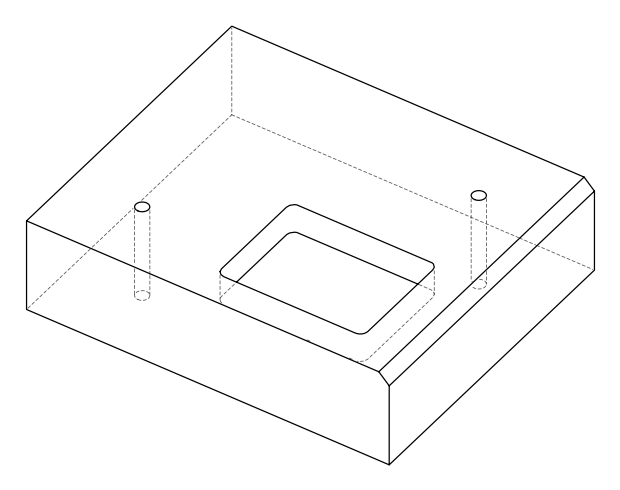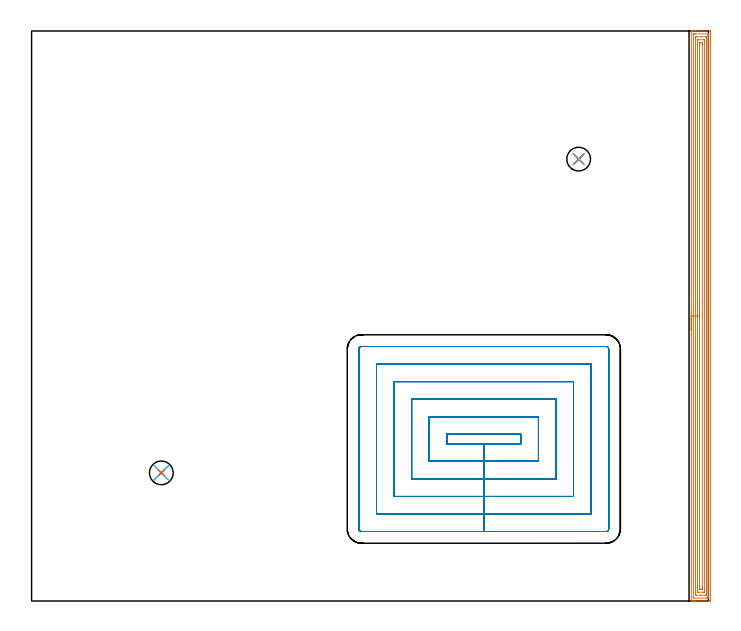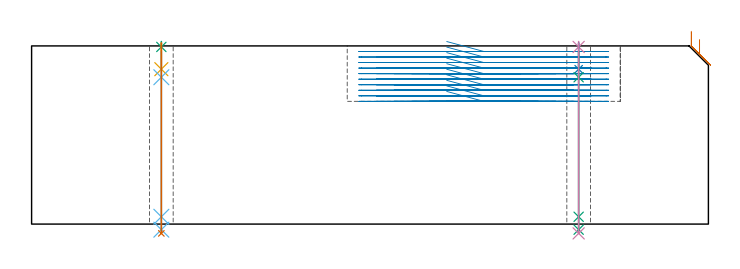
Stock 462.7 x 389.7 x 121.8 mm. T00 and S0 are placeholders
(PLAN: 10 operations, 8 tool changes, 63.1 min)
(1 AREA_MILL | FG_CHAMFER_SURFACE | UGT0205_001 | 15.85 min | 33928 mm3)
(2 MILL_RECTANGULAR_POCKET | POCKET_RECTANGULAR_STRAIGHT | NXT0201_012 | Follow Part, ap 4, ae 75% | 44.8 min | 1005382 mm3)
(3 SPOT_DRILL | STEP1HOLE | NXT0321_9005460120000 | 0.03 min | 11 mm3)
(4 SPOT_DRILL_1 | STEP1HOLE_1 | NXT0321_9005460120000 | 0.03 min | 33 mm3)
(5 DRILL_BLIND_HOLE_INTO_CENTER | STEP1HOLE | NXT0301_077 | 0.07 min | 1270 mm3)
(6 GUN_DRILL_THROUGH_HOLE | STEP1HOLE | UGT0307_007 | 0.6 min | 8387 mm3)
(7 DRILL_TO_ENLARGE_THROUGH_HOLE | STEP1HOLE | UGT0301_286 | 0.52 min | 15392 mm3)
(8 DRILL_BLIND_HOLE_INTO_CENTER_1 | STEP1HOLE_1 | NXT0301_077 | 0.07 min | 1273 mm3)
(9 GUN_DRILL_THROUGH_HOLE_1 | STEP1HOLE_1 | UGT0307_007 | 0.6 min | 8350 mm3)
(10 DRILL_TO_ENLARGE_THROUGH_HOLE_1 | STEP1HOLE_1 | UGT0301_286 | 0.52 min | 15440 mm3)
(TOOL UGT0205_001 | Chamfer Mill 20 x 3 x 45 deg. | D20 FL50 Z2)
(TOOL NXT0201_012 | ENDMILL 16mm [2P460-1600-NA 1630] | D16 FL38 Z6)
(TOOL NXT0321_9005460120000 | NC Spot Drill, 142deg, 12mm, Carbide, Uncoated | D12 PA142 FL30 Z2)
(TOOL NXT0301_077 | Carbide Drill 10.6mm [860.1-1060-053A1-MM 2214] | D10.6 PA140 FL71 Z2)
(TOOL UGT0307_007 | Gun Drill 10 mm | D10 PA130 FL24 Z1)
(TOOL UGT0301_286 | Twist Drill 16.2 mm | D16.2 PA118 FL125 Z2)
(OP 1 AREA_MILL)
G17 G21 G94 G90
T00 M6
G54
G17 G0 G90 X451. Y184.85 S1061 M3
G43 Z131.8 H0
G94 G1 Y184.888 Z130.928 F250.
Y185.002 Z130.063
Y185.191 Z129.212
Y185.453 Z128.38
Y185.787 Z127.574
Y186.19 Z126.8
Y186.659 Z126.064
Y187.19 Z125.372
Y187.779 Z124.729
Y188.422 Z124.139
Y189.114 Z123.608
Y189.85 Z123.14
Y190.624 Z122.737
Y191.43 Z122.403
Y192.262 Z122.141
Y193.114 Z121.952
Y193.978 Z121.838
Y194.85 Z121.8
Y389.539
X450.998 Y389.697 Z121.792
X451.324 Y389.7 Z121.475
X451.658 Z121.141
X452.317 Z120.477
X453.527 Z119.269
X454.078 Z118.716
X463.763 Z109.034
X464.041 Y389.697 Z108.756
X464.192 Y389.69 Z108.606
X464.199 Y389.537 Z108.599
X464.2 Y389.086 Z108.6
Y386.055
Y1.063
X464.199 Y0.614 Z108.601
X464.195 Y0.175 Z108.603
X464.192 Y0.01 Z108.606
X463.763 Y0.005 Z109.034
X463.158 Y0. Z109.639
X454.078 Z118.716
X453.527 Z119.269
X453.198 Z119.598
X452.647 Z120.149
X452.317 Z120.477
X451.658 Z121.141
X451.327 Z121.472
X450.999 Y0.003 Z121.792
X451. Y0.163 Z121.8
Y0.167
Y194.85
X452.414 Z120.386
X452.415 Y387.202 Z120.385
Y387.3
X452.421 Y387.688 Z120.379
X452.806 Y387.698 Z119.994
X453.198 Y387.699 Z119.602
X453.684 Y387.7 Z119.116
X462.725 Y387.699 Z110.075
X462.756 Y387.696 Z110.044
X462.777 Y387.69 Z110.023
X462.779 Y387.668 Z110.021
X462.785 Y387.399 Z110.015
Y2.498
Y2.4
X462.779 Y2.012 Z110.021
X462.394 Y2.002 Z110.406
X462.002 Y2.001 Z110.798
X461.516 Y2. Z111.284
X452.475 Y2.001 Z120.325
X452.444 Y2.004 Z120.356
X452.423 Y2.01 Z120.377
X452.421 Y2.033 Z120.379
X452.415 Y2.301 Z120.385
X452.414 Y194.85 Z120.386
X453.828 Z118.972
X453.829 Y384.874 Z118.971
X453.833 Y385.514 Z118.967
X453.835 Y385.64 Z118.965
X453.84 Y385.691 Z118.96
X453.899 Y385.696 Z118.901
X454.078 Y385.699 Z118.722
X454.776 Y385.7 Z118.024
X457.857 Z114.943
X460.939 Z111.861
X461.122 Y385.699 Z111.678
X461.305 Y385.694 Z111.495
X461.355 Y385.69 Z111.445
X461.365 Y385.681 Z111.435
X461.368 Y385.665 Z111.432
X461.37 Y385.599 Z111.43
X461.371 Y385.514 Z111.429
Y385.261
Y4.826
X461.367 Y4.186 Z111.433
X461.364 Y4.06 Z111.436
X461.36 Y4.009 Z111.44
X461.301 Y4.004 Z111.499
X461.122 Y4.001 Z111.678
X460.424 Y4. Z112.376
X457.343 Z115.457
X454.261 Z118.539
X454.078 Y4.001 Z118.722
X453.895 Y4.006 Z118.905
X453.845 Y4.01 Z118.955
X453.835 Y4.019 Z118.965
X453.832 Y4.035 Z118.968
X453.829 Y4.101 Z118.971
Y4.186
X453.828 Y4.439 Z118.972
Y194.85
X455.243 Z117.557
Y382.835
X455.247 Y383.436 Z117.553
X455.25 Y383.64 Z117.55
X455.258 Y383.69 Z117.542
X455.306 Y383.693 Z117.494
X455.413 Y383.696 Z117.387
X455.839 Y383.7 Z116.961
X459.389 Z113.411
X459.79 Y383.698 Z113.01
X459.89 Y383.695 Z112.91
X459.939 Y383.69 Z112.861
X459.951 Y383.685 Z112.849
X459.952 Y383.669 Z112.848
X459.955 Y383.57 Z112.845
X459.957 Y383.123 Z112.843
Y382.835
Y6.865
X459.953 Y6.264 Z112.847
X459.95 Y6.06 Z112.85
X459.941 Y6.01 Z112.859
X459.893 Y6.007 Z112.907
X459.787 Y6.004 Z113.013
X459.361 Y6. Z113.439
X455.811 Z116.989
X455.41 Y6.002 Z117.39
X455.31 Y6.005 Z117.49
X455.261 Y6.01 Z117.539
X455.249 Y6.015 Z117.551
X455.248 Y6.031 Z117.552
X455.245 Y6.13 Z117.555
X455.243 Y6.577 Z117.557
Y6.865
Y194.85
X456.657 Z116.143
Y380.219
X456.661 Y381.049 Z116.139
X456.663 Y381.106 Z116.137
X456.72 Y381.69 Z116.08
X456.962 Y381.696 Z115.838
X457.6 Y381.699 Z115.2
X457.84 Y381.698 Z114.96
X458.48 Y381.69 Z114.32
X458.536 Y381.049 Z114.264
X458.54 Y380.989 Z114.26
X458.543 Y380.156 Z114.257
Y380.092
Y9.481
X458.539 Y8.651 Z114.261
X458.537 Y8.594 Z114.263
X458.48 Y8.01 Z114.32
X458.238 Y8.004 Z114.562
X457.6 Y8.001 Z115.2
X457.36 Y8.002 Z115.44
X456.72 Y8.01 Z116.08
X456.664 Y8.651 Z116.136
X456.66 Y8.711 Z116.14
X456.657 Y9.544 Z116.143
Y9.608
Y194.85
Y195.722 Z116.181
Y196.587 Z116.295
Y197.438 Z116.484
Y198.27 Z116.746
Y199.076 Z117.08
Y199.85 Z117.483
Y200.586 Z117.952
Y201.278 Z118.483
Y201.921 Z119.072
Y202.51 Z119.715
Y203.042 Z120.407
Y203.51 Z121.143
Y203.913 Z121.917
Y204.247 Z122.723
Y204.509 Z123.555
Y204.698 Z124.407
Y204.812 Z125.272
Y204.85 Z126.143
G0 Z131.8
M5
M2
(OP 2 MILL_RECTANGULAR_POCKET)
G17 G21 G94 G90
T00 M6
G54
G17 G0 G90 X283.809 Y107.5 S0 M3
G43 Z131.8 H1
Z124.8
G94 G1 X309.15 Z118.01 F250.
X334.5 F500.
Y114.
X283.8
Y107.5
X309.15
Y95.5
X346.5
Y126.
X271.8
Y95.5
X309.15
Y83.5
X358.5
Y138.
X259.8
Y83.5
X309.15
Y71.5
X370.5
Y150.
X247.8
Y71.5
X309.15
Y59.5
X382.5
Y162.
X235.8
Y59.5
X309.15
Y47.5
X392.8
G3 X394.5 Y49.2 R1.7
G1 Y172.3
G3 X392.8 Y174. R1.7
G1 X225.5
G3 X223.8 Y172.3 R1.7
G1 Y49.2
G3 X225.5 Y47.5 R1.7
G1 X309.15
X310.15
G0 X283.809 Y107.5 Z121.01
G1 X309.15 Z114.22 F250.
X334.5 F500.
Y114.
X283.8
Y107.5
X309.15
Y95.5
X346.5
Y126.
X271.8
Y95.5
X309.15
Y83.5
X358.5
Y138.
X259.8
Y83.5
X309.15
Y71.5
X370.5
Y150.
X247.8
Y71.5
X309.15
Y59.5
X382.5
Y162.
X235.8
Y59.5
X309.15
Y47.5
X392.8
G3 X394.5 Y49.2 R1.7
G1 Y172.3
G3 X392.8 Y174. R1.7
G1 X225.5
G3 X223.8 Y172.3 R1.7
G1 Y49.2
G3 X225.5 Y47.5 R1.7
G1 X309.15
X310.15
G0 X283.809 Y107.5 Z117.22
G1 X309.15 Z110.43 F250.
X334.5 F500.
Y114.
X283.8
Y107.5
X309.15
Y95.5
X346.5
Y126.
X271.8
Y95.5
X309.15
Y83.5
X358.5
Y138.
X259.8
Y83.5
X309.15
Y71.5
X370.5
Y150.
X247.8
Y71.5
X309.15
Y59.5
X382.5
Y162.
X235.8
Y59.5
X309.15
Y47.5
X392.8
G3 X394.5 Y49.2 R1.7
G1 Y172.3
G3 X392.8 Y174. R1.7
G1 X225.5
G3 X223.8 Y172.3 R1.7
G1 Y49.2
G3 X225.5 Y47.5 R1.7
G1 X309.15
X310.15
G0 X283.809 Y107.5 Z113.43
G1 X309.15 Z106.64 F250.
X334.5 F500.
Y114.
X283.8
Y107.5
X309.15
Y95.5
X346.5
Y126.
X271.8
Y95.5
X309.15
Y83.5
X358.5
Y138.
X259.8
Y83.5
X309.15
Y71.5
X370.5
Y150.
X247.8
Y71.5
X309.15
Y59.5
X382.5
Y162.
X235.8
Y59.5
X309.15
Y47.5
X392.8
G3 X394.5 Y49.2 R1.7
G1 Y172.3
G3 X392.8 Y174. R1.7
G1 X225.5
G3 X223.8 Y172.3 R1.7
G1 Y49.2
G3 X225.5 Y47.5 R1.7
G1 X309.15
X310.15
G0 X283.809 Y107.5 Z109.64
G1 X309.15 Z102.85 F250.
X334.5 F500.
Y114.
X283.8
Y107.5
X309.15
Y95.5
X346.5
Y126.
X271.8
Y95.5
X309.15
Y83.5
X358.5
Y138.
X259.8
Y83.5
X309.15
Y71.5
X370.5
Y150.
X247.8
Y71.5
X309.15
Y59.5
X382.5
Y162.
X235.8
Y59.5
X309.15
Y47.5
X392.8
G3 X394.5 Y49.2 R1.7
G1 Y172.3
G3 X392.8 Y174. R1.7
G1 X225.5
G3 X223.8 Y172.3 R1.7
G1 Y49.2
G3 X225.5 Y47.5 R1.7
G1 X309.15
X310.15
G0 X283.809 Y107.5 Z105.85
G1 X309.15 Z99.06 F250.
X334.5 F500.
Y114.
X283.8
Y107.5
X309.15
Y95.5
X346.5
Y126.
X271.8
Y95.5
X309.15
Y83.5
X358.5
Y138.
X259.8
Y83.5
X309.15
Y71.5
X370.5
Y150.
X247.8
Y71.5
X309.15
Y59.5
X382.5
Y162.
X235.8
Y59.5
X309.15
Y47.5
X392.8
G3 X394.5 Y49.2 R1.7
G1 Y172.3
G3 X392.8 Y174. R1.7
G1 X225.5
G3 X223.8 Y172.3 R1.7
G1 Y49.2
G3 X225.5 Y47.5 R1.7
G1 X309.15
X310.15
G0 X283.809 Y107.5 Z102.06
G1 X309.15 Z95.27 F250.
X334.5 F500.
Y114.
X283.8
Y107.5
X309.15
Y95.5
X346.5
Y126.
X271.8
Y95.5
X309.15
Y83.5
X358.5
Y138.
X259.8
Y83.5
X309.15
Y71.5
X370.5
Y150.
X247.8
Y71.5
X309.15
Y59.5
X382.5
Y162.
X235.8
Y59.5
X309.15
Y47.5
X392.8
G3 X394.5 Y49.2 R1.7
G1 Y172.3
G3 X392.8 Y174. R1.7
G1 X225.5
G3 X223.8 Y172.3 R1.7
G1 Y49.2
G3 X225.5 Y47.5 R1.7
G1 X309.15
X310.15
G0 X283.809 Y107.5 Z98.27
G1 X309.15 Z91.48 F250.
X334.5 F500.
Y114.
X283.8
Y107.5
X309.15
Y95.5
X346.5
Y126.
X271.8
Y95.5
X309.15
Y83.5
X358.5
Y138.
X259.8
Y83.5
X309.15
Y71.5
X370.5
Y150.
X247.8
Y71.5
X309.15
Y59.5
X382.5
Y162.
X235.8
Y59.5
X309.15
Y47.5
X392.8
G3 X394.5 Y49.2 R1.7
G1 Y172.3
G3 X392.8 Y174. R1.7
G1 X225.5
G3 X223.8 Y172.3 R1.7
G1 Y49.2
G3 X225.5 Y47.5 R1.7
G1 X309.15
X310.15
G0 X283.809 Y107.5 Z94.48
G1 X309.15 Z87.69 F250.
X334.5 F500.
Y114.
X283.8
Y107.5
X309.15
Y95.5
X346.5
Y126.
X271.8
Y95.5
X309.15
Y83.5
X358.5
Y138.
X259.8
Y83.5
X309.15
Y71.5
X370.5
Y150.
X247.8
Y71.5
X309.15
Y59.5
X382.5
Y162.
X235.8
Y59.5
X309.15
Y47.5
X392.8
G3 X394.5 Y49.2 R1.7
G1 Y172.3
G3 X392.8 Y174. R1.7
G1 X225.5
G3 X223.8 Y172.3 R1.7
G1 Y49.2
G3 X225.5 Y47.5 R1.7
G1 X309.15
X310.15
G0 X283.809 Y107.5 Z90.69
G1 X309.15 Z83.9 F250.
X334.5 F500.
Y114.
X283.8
Y107.5
X309.15
Y95.5
X346.5
Y126.
X271.8
Y95.5
X309.15
Y83.5
X358.5
Y138.
X259.8
Y83.5
X309.15
Y71.5
X370.5
Y150.
X247.8
Y71.5
X309.15
Y59.5
X382.5
Y162.
X235.8
Y59.5
X309.15
Y47.5
X392.8
G3 X394.5 Y49.2 R1.7
G1 Y172.3
G3 X392.8 Y174. R1.7
G1 X225.5
G3 X223.8 Y172.3 R1.7
G1 Y49.2
G3 X225.5 Y47.5 R1.7
G1 X309.15
X310.15
G0 Z131.8
M5
M2
(OP 3 SPOT_DRILL)
G17 G21 G94 G90
T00 M6
G54
G17 G0 G90 X88.7 Y87.6 S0 M3
G43 Z131.8 H0
G94 G81 G98 Z121.103 F250. R124.8
G80
M5
M2
(OP 4 SPOT_DRILL_1)
G17 G21 G94 G90
T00 M6
G54
G17 G0 G90 X374. Y302.1 S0 M3
G43 Z131.8 H0
G94 G81 G98 Z121.103 F250. R124.8
G80
M5
M2
(OP 5 DRILL_BLIND_HOLE_INTO_CENTER)
G17 G21 G94 G90
T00 M6
G54
G17 G0 G90 X88.7 Y87.6 S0 M3
G43 Z131.8 H1
G94 G81 G98 Z105.9 F250. R123.8
G80
M5
M2
(OP 6 GUN_DRILL_THROUGH_HOLE)
G17 G21 G94 G90
T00 M6
G54
G17 G0 G90 X88.7 Y87.6 M8
G43 Z131.8 H0
Z118.047
S716 M3
G94 G1 Z100.388 F125. M26
G4 X.084
Z5. F250.
G4 X.084
Z-3.832 F125.
G4 X.084
M5
M9
G0 Z118.047
Z131.8
M2
(OP 7 DRILL_TO_ENLARGE_THROUGH_HOLE)
G17 G21 G94 G90
T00 M6
G54
G17 G0 G90 X88.7 Y87.6 S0 M3
G43 Z131.8 H0
G94 G73 G98 Z-6.367 F250. Q16.021 R123.8
G80
M5
M2
(OP 8 DRILL_BLIND_HOLE_INTO_CENTER_1)
G17 G21 G94 G90
T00 M6
G54
G17 G0 G90 X374. Y302.1 S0 M3
G43 Z131.8 H1
G94 G81 G98 Z105.9 F250. R123.8
G80
M5
M2
(OP 9 GUN_DRILL_THROUGH_HOLE_1)
G17 G21 G94 G90
T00 M6
G54
G17 G0 G90 X374. Y302.1 M8
G43 Z131.8 H0
Z118.047
S716 M3
G94 G1 Z100.388 F125. M26
G4 X.084
Z5. F250.
G4 X.084
Z-3.832 F125.
G4 X.084
M5
M9
G0 Z118.047
Z131.8
M2
(OP 10 DRILL_TO_ENLARGE_THROUGH_HOLE_1)
G17 G21 G94 G90
T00 M6
G54
G17 G0 G90 X374. Y302.1 S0 M3
G43 Z131.8 H0
G94 G73 G98 Z-6.367 F250. Q16.021 R123.8
G80
M5
M2
